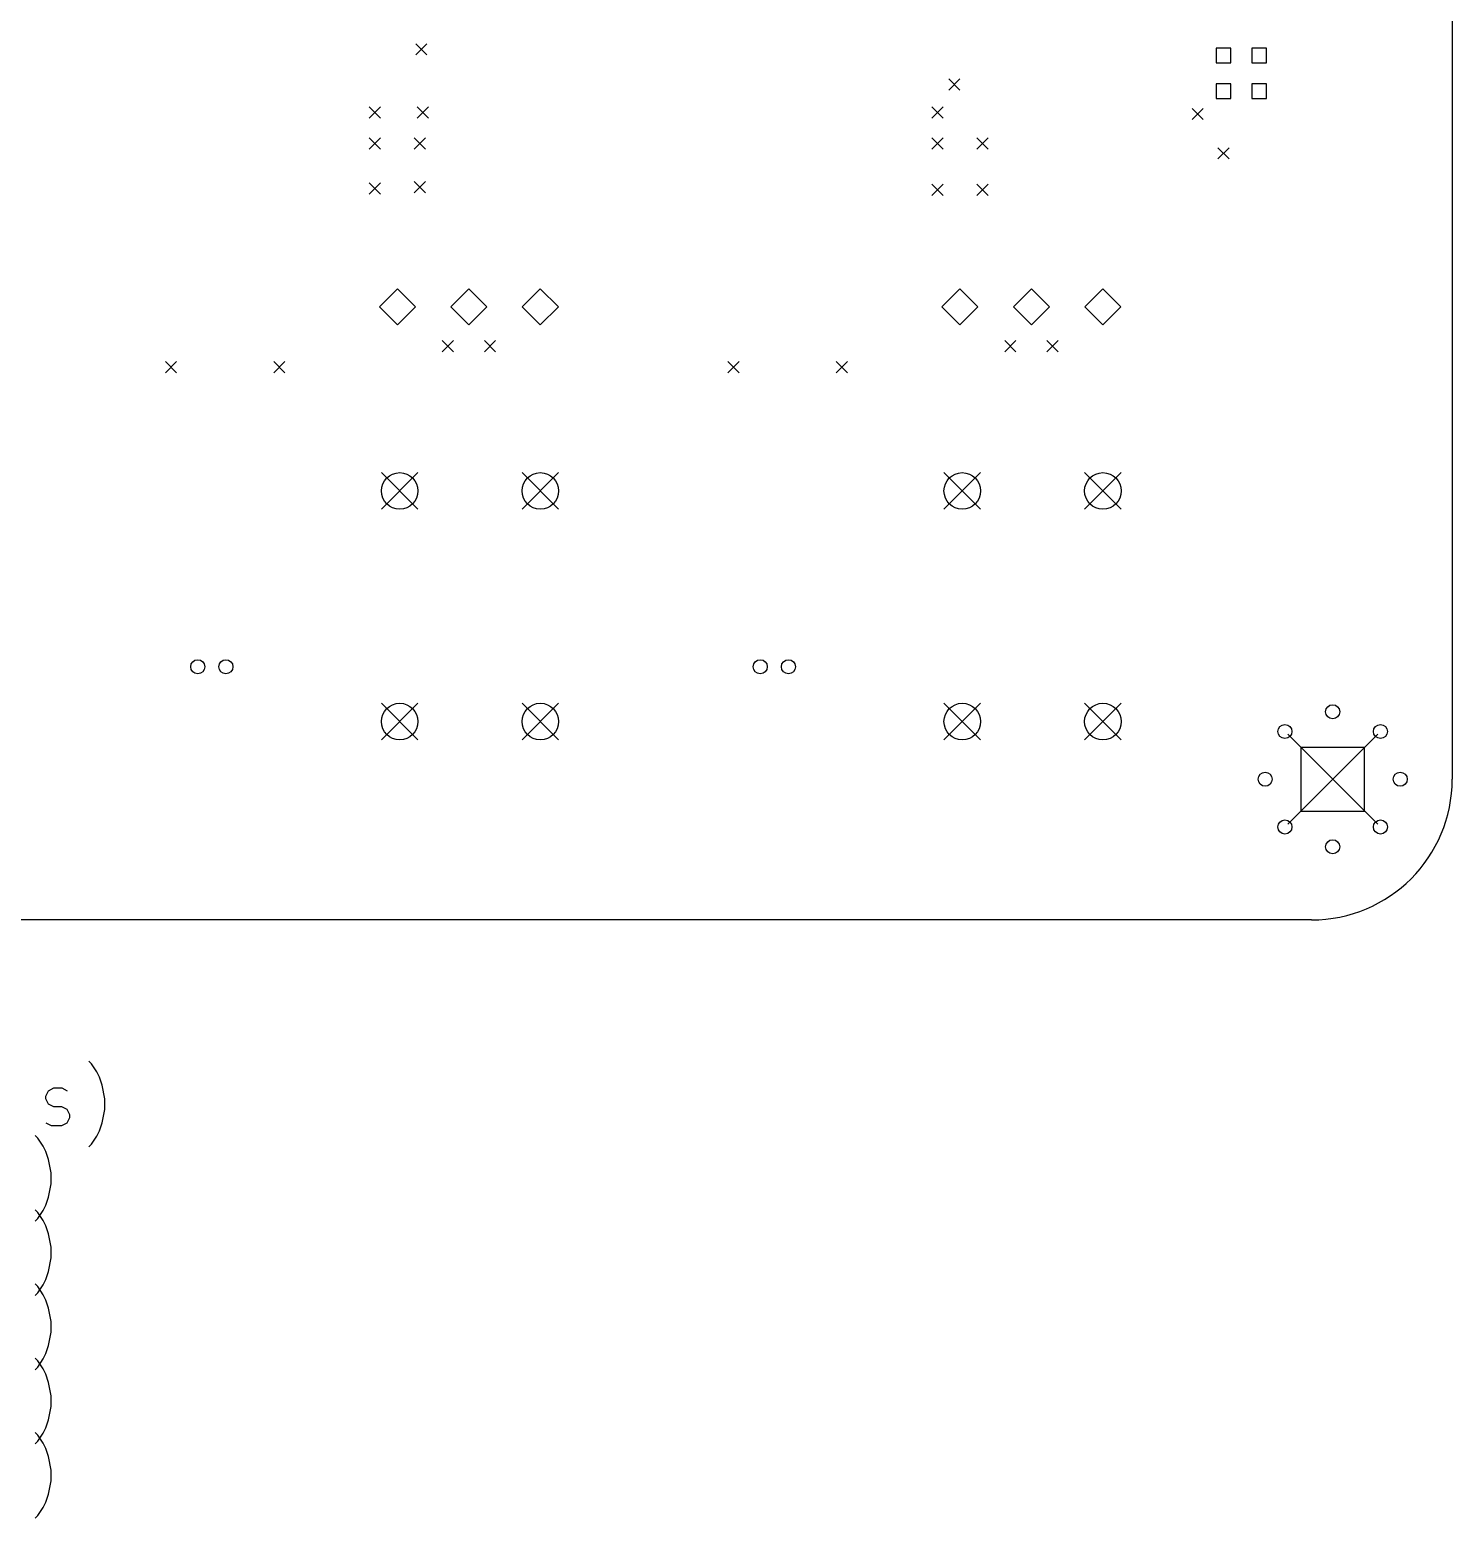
# Model space of a CAD drawing. Extents: x -2 to 100, y -30 to 90.
# Drawn here: x 49.4 to 100, y -21.3 to 31.6 of the extents above; entities that cross this region are included whole.
import ezdxf

# ---------------------------------------------------------------- set-up
doc = ezdxf.new("R2010")
doc.units = 0
doc.layers.add('BLACK', color=7, linetype='CONTINUOUS')

msp = doc.modelspace()

# ---------------------------------------------------------------- linework, layer by layer
at = {"layer": 'BLACK', "linetype": 'CONTINUOUS'}
for p, q in [((100, 85), (100, 5)), ((63.15, 31.15), (63.55, 30.75)), ((63.55, 31.15), (63.15, 30.75)), ((92.1266, 30.9916), (91.6034, 30.9916)), ((91.6034, 30.9916), (91.6034, 30.4684)), ((92.1266, 30.4684), (92.1266, 30.9916)), ((93.3966, 30.9916), (92.8734, 30.9916)), ((92.8734, 30.9916), (92.8734, 30.4684)), ((93.3966, 30.4684), (93.3966, 30.9916)), ((91.6034, 30.4684), (92.1266, 30.4684)), ((92.8734, 30.4684), (93.3966, 30.4684)), ((82.1, 29.9), (82.5, 29.5)), ((82.5, 29.9), (82.1, 29.5)), ((92.1266, 29.7216), (91.6034, 29.7216)), ((91.6034, 29.7216), (91.6034, 29.1984)), ((92.1266, 29.1984), (92.1266, 29.7216)), ((93.3966, 29.7216), (92.8734, 29.7216)), ((92.8734, 29.7216), (92.8734, 29.1984)), ((93.3966, 29.1984), (93.3966, 29.7216)), ((91.6034, 29.1984), (92.1266, 29.1984)), ((92.8734, 29.1984), (93.3966, 29.1984)), ((61.5, 28.9), (61.9, 28.5)), ((61.9, 28.9), (61.5, 28.5)), ((63.2, 28.9), (63.6, 28.5)), ((63.6, 28.9), (63.2, 28.5)), ((81.5, 28.9), (81.9, 28.5)), ((81.9, 28.9), (81.5, 28.5)), ((90.75, 28.85), (91.15, 28.45)), ((91.15, 28.85), (90.75, 28.45)), ((61.5, 27.8), (61.9, 27.4)), ((61.9, 27.8), (61.5, 27.4)), ((63.1, 27.8), (63.5, 27.4)), ((63.5, 27.8), (63.1, 27.4)), ((81.5, 27.8), (81.9, 27.4)), ((81.9, 27.8), (81.5, 27.4)), ((83.1, 27.8), (83.5, 27.4)), ((83.5, 27.8), (83.1, 27.4)), ((91.665, 27.45), (92.065, 27.05)), ((92.065, 27.45), (91.665, 27.05)), ((61.5, 26.2), (61.9, 25.8)), ((61.9, 26.2), (61.5, 25.8)), ((63.1, 26.25), (63.5, 25.85)), ((63.5, 26.25), (63.1, 25.85)), ((81.5, 26.15), (81.9, 25.75)), ((81.9, 26.15), (81.5, 25.75)), ((83.1, 26.15), (83.5, 25.75)), ((83.5, 26.15), (83.1, 25.75)), ((62.5, 22.44), (61.86, 21.8)), ((63.14, 21.8), (62.5, 22.44)), ((65.04, 22.44), (64.4, 21.8)), ((65.68, 21.8), (65.04, 22.44)), ((67.58, 22.44), (66.94, 21.8)), ((68.22, 21.8), (67.58, 22.44)), ((82.5, 22.44), (81.86, 21.8)), ((83.14, 21.8), (82.5, 22.44)), ((85.04, 22.44), (84.4, 21.8)), ((85.68, 21.8), (85.04, 22.44)), ((87.58, 22.44), (86.94, 21.8)), ((88.22, 21.8), (87.58, 22.44)), ((61.86, 21.8), (62.5, 21.16)), ((62.5, 21.16), (63.14, 21.8)), ((64.4, 21.8), (65.04, 21.16)), ((65.04, 21.16), (65.68, 21.8)), ((66.94, 21.8), (67.58, 21.16)), ((67.58, 21.16), (68.22, 21.8)), ((81.86, 21.8), (82.5, 21.16)), ((82.5, 21.16), (83.14, 21.8)), ((84.4, 21.8), (85.04, 21.16)), ((85.04, 21.16), (85.68, 21.8)), ((86.94, 21.8), (87.58, 21.16)), ((87.58, 21.16), (88.22, 21.8)), ((64.09, 20.6), (64.49, 20.2)), ((64.49, 20.6), (64.09, 20.2)), ((65.59, 20.6), (65.99, 20.2)), ((65.99, 20.6), (65.59, 20.2)), ((84.09, 20.6), (84.49, 20.2)), ((84.49, 20.6), (84.09, 20.2)), ((85.59, 20.6), (85.99, 20.2)), ((85.99, 20.6), (85.59, 20.2)), ((54.25, 19.85), (54.65, 19.45)), ((54.65, 19.85), (54.25, 19.45)), ((58.1, 19.85), (58.5, 19.45)), ((58.5, 19.85), (58.1, 19.45)), ((74.25, 19.85), (74.65, 19.45)), ((74.65, 19.85), (74.25, 19.45)), ((78.1, 19.85), (78.5, 19.45)), ((78.5, 19.85), (78.1, 19.45)), ((61.93, 15.9), (63.23, 14.6)), ((63.23, 15.9), (61.93, 14.6)), ((66.93, 15.9), (68.23, 14.6)), ((68.23, 15.9), (66.93, 14.6)), ((81.93, 15.9), (83.23, 14.6)), ((83.23, 15.9), (81.93, 14.6)), ((86.93, 15.9), (88.23, 14.6)), ((88.23, 15.9), (86.93, 14.6)), ((61.93, 7.7), (63.23, 6.4)), ((63.23, 7.7), (61.93, 6.4)), ((66.93, 7.7), (68.23, 6.4)), ((68.23, 7.7), (66.93, 6.4)), ((81.93, 7.7), (83.23, 6.4)), ((83.23, 7.7), (81.93, 6.4)), ((86.93, 7.7), (88.23, 6.4)), ((88.23, 7.7), (86.93, 6.4)), ((94.15, 6.6), (97.35, 3.4)), ((97.35, 6.6), (94.15, 3.4)), ((96.8814, 6.13138), (94.6186, 6.13138)), ((94.6186, 6.13138), (94.6186, 3.86862)), ((96.8814, 3.86862), (96.8814, 6.13138)), ((94.6186, 3.86862), (96.8814, 3.86862)), ((95, 0), (5, 0)), ((51.6188, -5.11928), (51.5236, -5.02405)), ((51.8093, -5.405), (51.6188, -5.11928)), ((51.9045, -5.59548), (51.8093, -5.405)), ((51.9998, -5.88119), (51.9045, -5.59548)), ((49.9998, -6.26214), (50.095, -6.07167)), ((49.9998, -6.35738), (49.9998, -6.26214)), ((50.095, -6.07167), (50.2855, -5.97643)), ((50.2855, -5.97643), (50.5712, -5.97643)), ((50.5712, -5.97643), (50.7617, -6.07167)), ((52.095, -6.35738), (51.9998, -5.88119)), ((50.095, -6.54786), (49.9998, -6.35738)), ((50.2855, -6.64309), (50.095, -6.54786)), ((50.5712, -6.64309), (50.2855, -6.64309)), ((50.7617, -6.73833), (50.5712, -6.64309)), ((50.8569, -6.92881), (50.7617, -6.73833)), ((51.9998, -7.21452), (52.095, -6.73833)), ((52.095, -6.73833), (52.095, -6.35738)), ((49.9998, -7.21452), (50.1902, -7.30976)), ((50.1902, -7.30976), (50.5712, -7.30976)), ((50.5712, -7.30976), (50.7617, -7.21452)), ((50.7617, -7.21452), (50.8569, -7.02405)), ((50.8569, -7.02405), (50.8569, -6.92881)), ((51.9045, -7.50024), (51.9998, -7.21452)), ((49.714, -7.75928), (49.6188, -7.66405)), ((49.9045, -8.045), (49.714, -7.75928)), ((51.6188, -7.97643), (51.8093, -7.69071)), ((51.8093, -7.69071), (51.9045, -7.50024)), ((49.9998, -8.23548), (49.9045, -8.045)), ((50.095, -8.52119), (49.9998, -8.23548)), ((51.5236, -8.07167), (51.6188, -7.97643)), ((50.1902, -8.99738), (50.095, -8.52119)), ((50.095, -9.85452), (50.1902, -9.37833)), ((50.1902, -9.37833), (50.1902, -8.99738)), ((49.9998, -10.1402), (50.095, -9.85452)), ((49.714, -10.3993), (49.6188, -10.304)), ((49.714, -10.6164), (49.9045, -10.3307)), ((49.9045, -10.685), (49.714, -10.3993)), ((49.9045, -10.3307), (49.9998, -10.1402)), ((49.6188, -10.7117), (49.714, -10.6164)), ((49.9998, -10.8755), (49.9045, -10.685)), ((50.095, -11.1612), (49.9998, -10.8755)), ((50.1902, -11.6374), (50.095, -11.1612)), ((50.1902, -12.0183), (50.1902, -11.6374)), ((50.095, -12.4945), (50.1902, -12.0183)), ((49.9998, -12.7802), (50.095, -12.4945)), ((49.714, -13.0393), (49.6188, -12.944)), ((49.714, -13.2564), (49.9045, -12.9707)), ((49.9045, -13.325), (49.714, -13.0393)), ((49.9045, -12.9707), (49.9998, -12.7802)), ((49.6188, -13.3517), (49.714, -13.2564)), ((49.9998, -13.5155), (49.9045, -13.325)), ((50.095, -13.8012), (49.9998, -13.5155)), ((50.1902, -14.2774), (50.095, -13.8012)), ((50.1902, -14.6583), (50.1902, -14.2774)), ((50.095, -15.1345), (50.1902, -14.6583)), ((49.9998, -15.4202), (50.095, -15.1345)), ((49.714, -15.6793), (49.6188, -15.584)), ((49.714, -15.8964), (49.9045, -15.6107)), ((49.9045, -15.965), (49.714, -15.6793)), ((49.9045, -15.6107), (49.9998, -15.4202)), ((49.6188, -15.9917), (49.714, -15.8964)), ((49.9998, -16.1555), (49.9045, -15.965)), ((50.095, -16.4412), (49.9998, -16.1555)), ((50.1902, -16.9174), (50.095, -16.4412)), ((50.1902, -17.2983), (50.1902, -16.9174)), ((50.095, -17.7745), (50.1902, -17.2983)), ((49.9998, -18.0602), (50.095, -17.7745)), ((49.714, -18.3193), (49.6188, -18.224)), ((49.714, -18.5364), (49.9045, -18.2507)), ((49.9045, -18.605), (49.714, -18.3193)), ((49.9045, -18.2507), (49.9998, -18.0602)), ((49.6188, -18.6317), (49.714, -18.5364)), ((49.9998, -18.7955), (49.9045, -18.605)), ((50.095, -19.0812), (49.9998, -18.7955)), ((50.1902, -19.5574), (50.095, -19.0812)), ((50.1902, -19.9383), (50.1902, -19.5574)), ((50.095, -20.4145), (50.1902, -19.9383)), ((49.9998, -20.7002), (50.095, -20.4145)), ((49.714, -21.1764), (49.9045, -20.8907)), ((49.9045, -20.8907), (49.9998, -20.7002)), ((49.6188, -21.2717), (49.714, -21.1764))]:
    msp.add_line(p, q, dxfattribs=at)
at = {"layer": 'BLACK'}
for centre, radius in [((62.58, 15.25), 0.65), ((67.58, 15.25), 0.65), ((82.58, 15.25), 0.65), ((87.58, 15.25), 0.65), ((55.4, 9), 0.25), ((56.4, 9), 0.25), ((75.4, 9), 0.25), ((76.4, 9), 0.25), ((62.58, 7.05), 0.65), ((67.58, 7.05), 0.65), ((82.58, 7.05), 0.65), ((87.58, 7.05), 0.65), ((95.75, 7.4), 0.25), ((94.0529, 6.69706), 0.25), ((97.4471, 6.69706), 0.25), ((93.35, 5), 0.25), ((98.15, 5), 0.25), ((94.0529, 3.30294), 0.25), ((97.4471, 3.30294), 0.25), ((95.75, 2.6), 0.25)]:
    msp.add_circle(centre, radius, dxfattribs=at)
msp.add_arc((95, 5), 5, -90, 0, dxfattribs=at)

doc.saveas('drawing.dxf')
